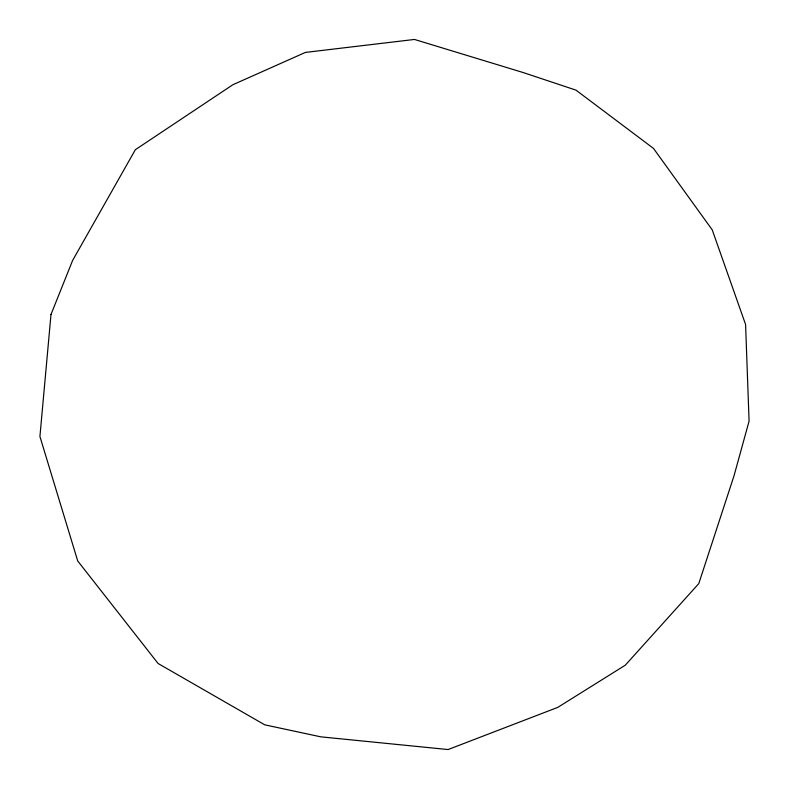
<?xml version="1.0" encoding="UTF-8"?>
<svg xmlns="http://www.w3.org/2000/svg" width="789" height="789" viewBox="0 0 789 789"><rect width="100%" height="100%" fill="white"/><g stroke="black" fill="none" stroke-linecap="round" stroke-linejoin="round"><path stroke-width="1.18" d="M50.999 314.466L39.923 436.504L77.716 560.969L158.096 663.5L264.739 724.825L320.778 736.837L448.093 749.55L557.764 707.388L625.312 665.176L698.778 583.613L734.026 475.787L749.077 421.168L745.585 324.496L712.23 229.865L653.489 148.411L575.98 90.133L523.225 72.558L414.462 39.45L305.392 52.419L232.854 84.739L135.343 149.713L72.598 260.488L50.999 314.466"/></g></svg>
